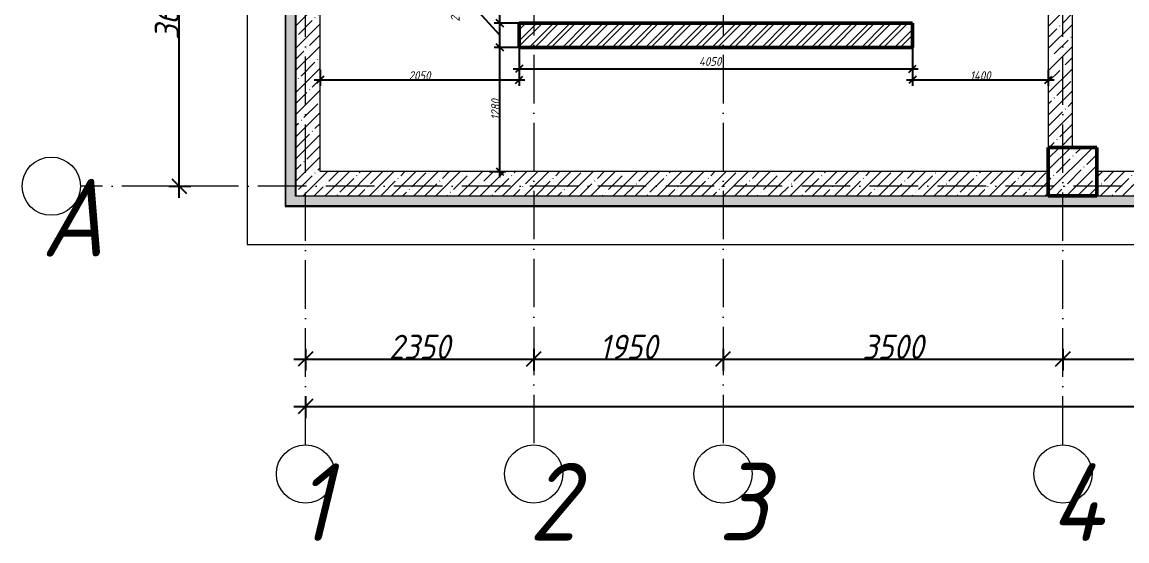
# Model space of a CAD drawing. Header units: millimetres. Extents: x -12989 to 629078, y -109036 to 555275.
# Drawn here: x 508370 to 519748, y 422656 to 427999 of the extents above; entities that cross this region are included whole.
import ezdxf

# ---------------------------------------------------------------- set-up
doc = ezdxf.new("R2010")
doc.units = ezdxf.units.MM
doc.linetypes.add('50_200_ШТРИХ_1Т_ш5_п1_п1_', pattern=[700, 500, -100, 0, -100])
for name, color, linetype, lineweight in [('A-____-____-DIMS', 7, 'Continuous', 9), ('A-FLOR-____-OTLN', 7, 'Continuous', 9), ('A-WALL-____-MCUT', 7, 'Continuous', 13), ('A-WALL-____-MCUT-1', 7, 'Continuous', 9), ('A-WALL-____-MCUT-2', 7, 'Continuous', 50), ('A-WALL-____-MCUT-3', 7, 'Continuous', 9), ('A-WALL-____-PATT-1', 7, 'Continuous', 9), ('S-COLS-____-MCUT', 7, 'Continuous', 50), ('S-COLS-____-OTLN', 7, 'Continuous', 9), ('S-GRID-____-IDEN', 7, 'Continuous', 9), ('S-GRID-____-OTLN-1', 7, '50_200_ШТРИХ_1Т_ш5_п1_п1_', 9)]:
    doc.layers.add(name, color=color, linetype=linetype, lineweight=lineweight)
doc.layers.add('A-WALL-____-PATT-2', color=7, linetype='Continuous', lineweight=9, true_color=0x787878)
doc.styles.add('ISOCPEUR_I', font='isocpeui.ttf', dxfattribs={"width": 0.9, "height": 2.5})
doc.styles.add('ISOCPEUR_I_7', font='isocpeui.ttf', dxfattribs={"width": 0.9, "height": 90})
doc.styles.add('ISOCPEUR_I_9', font='isocpeui.ttf', dxfattribs={"width": 0.9, "height": 250})
doc.dimstyles.new('ISO-1_8_0_9К_СРЕДНИЙ_Кладочные', dxfattribs={"dimscale": 304.8, "dimtxt": 89.638306, "dimasz": 0.246063, "dimexe": 0.19685, "dimexo": 0, "dimgap": 0, "dimtad": 1, "dimdec": 3, "dimrnd": 0.001, "dimdsep": 46, "dimtxsty": 'ISOCPEUR_I_7', "dimblk1": 'OBLIQUE', "dimblk2": 'OBLIQUE', "dimsah": 1, "dimcen": 0.09, "dimdle": 0.19685, "dimazin": 0, "dimtfac": 1, "dimtdec": 4, "dimtix": 1, "dimtmove": 2, "dimatfit": 3, "dimfxl": 1, "dimtvp": 1, "dimtolj": 1, "dimtzin": 0, "dimarcsym": 2})
doc.dimstyles.new('ISO-1_8_0_9К_СРЕДНИЙ_Кладочные_1', dxfattribs={"dimscale": 304.8, "dimtxt": 89.638306, "dimasz": 0.246063, "dimexe": 0.19685, "dimexo": 0, "dimgap": 0, "dimtad": 1, "dimdec": 3, "dimrnd": 0.001, "dimdsep": 46, "dimtxsty": 'ISOCPEUR_I_7', "dimblk1": 'OBLIQUE', "dimblk2": 'OBLIQUE', "dimsah": 1, "dimcen": 0.09, "dimdle": 0.19685, "dimazin": 0, "dimtfac": 1, "dimtdec": 4, "dimtix": 1, "dimtmove": 0, "dimatfit": 3, "dimfxl": 1, "dimtvp": 1, "dimtolj": 1, "dimtzin": 0, "dimarcsym": 2})
doc.dimstyles.new('ISO-1_8_0_9К_СРЕДНИЙ_Кладочные_2', dxfattribs={"dimscale": 304.8, "dimtxt": 89.638306, "dimasz": 0.246063, "dimexe": 0.19685, "dimexo": 0, "dimgap": 0, "dimtad": 1, "dimdec": 3, "dimrnd": 0.001, "dimdsep": 46, "dimtxsty": 'ISOCPEUR_I_7', "dimblk1": 'OBLIQUE', "dimblk2": 'OBLIQUE', "dimsah": 1, "dimcen": 0.09, "dimdle": 0.19685, "dimazin": 0, "dimtfac": 1, "dimtdec": 4, "dimtix": 1, "dimtmove": 1, "dimatfit": 3, "dimfxl": 1, "dimtvp": 1, "dimtolj": 1, "dimtzin": 0, "dimarcsym": 2})
doc.dimstyles.new('ISO-2_5_0_9К_БОЛЬШОЙ_ОСИ', dxfattribs={"dimscale": 304.8, "dimtxt": 248.995294, "dimasz": 0.492126, "dimexe": 0.393701, "dimexo": 0, "dimgap": 0, "dimtad": 1, "dimdec": 0, "dimzin": 0, "dimdsep": 46, "dimtxsty": 'ISOCPEUR_I_9', "dimblk1": 'OBLIQUE', "dimblk2": 'OBLIQUE', "dimsah": 1, "dimcen": 0.09, "dimdle": 0.393701, "dimazin": 0, "dimtfac": 1, "dimtdec": 4, "dimtix": 1, "dimtmove": 0, "dimatfit": 3, "dimfxl": 1, "dimtvp": 1, "dimtolj": 1, "dimtzin": 0, "dimarcsym": 2})
pattern_1 = [(45, (513638.8, 428127.92), (-114.0493, 114.0493), []), (45, (513752.85, 428127.92), (-114.0493, 114.0493), [201.612, -40.322, 3.353, -36.97])]
pattern_2 = [(0, (513638.804, 428127.92), (120.968, 69.841), [80.645, -161.29]), (120, (513638.804, 428127.92), (-120.96808, 69.84086), [80.645, -161.29]), (60, (513638.804, 428127.92), (-8e-05, 139.68186), [0, -161.29, 80.645, 0])]

# ---------------------------------------------------------------- blocks, each defined once
blk = doc.blocks.new('BSC_Колонна _Прямоугольная - 500х500-V92-АР1_Кладочный план подвала в осях 1-64_А-ГГ')
at = {"layer": 'S-COLS-____-OTLN'}
h = blk.add_hatch(dxfattribs=at)
h.set_pattern_fill('FP_104', color=256, style=0, pattern_type=2)
h.set_pattern_definition([(45, (-5550, 1668.96), (-114.0493, 114.0493), []), (45, (-5435.95, 1668.96), (-114.0493, 114.0493), [201.613, -40.323, 3.353, -36.97])])
h.paths.add_polyline_path([(-250, -250), (250, -250), (250, 250), (-250, 250)], flags=0)
at = {"layer": 'S-COLS-____-MCUT'}
for p, q in [((250, 250), (-250, 250)), ((-250, 250), (-250, -250)), ((250, -250), (250, 250)), ((-250, -250), (250, -250))]:
    blk.add_line(p, q, dxfattribs=at)
blk = doc.blocks.new('Ось сетки - Круг_Ø6_00__ISO-2_5_0_9K_-25732049-АР1_Кладочный план подвала в осях 1-64_А-ГГ')
at = {"layer": 'S-GRID-____-IDEN'}
blk.add_circle((0, 0), 3, dxfattribs=at)
blk = doc.blocks.new('_Oblique')
at = {"color": 0, "linetype": 'ByBlock', "lineweight": -2}
blk.add_line((-0.5, -0.5), (0.5, 0.5), dxfattribs=at)
blk = doc.blocks.new('*D6440')
at = {"layer": 'A-____-____-DIMS', "color": 0, "lineweight": -2, "transparency": 16777216}
for p, q in [((509987, 426189), (509987, 430079)), ((509881, 429959), (510107, 429959)), ((509881, 426309), (510107, 426309))]:
    blk.add_line(p, q, dxfattribs=at)
at = {"layer": 'Defpoints', "color": 0, "transparency": 16777216}
for p in [(509881, 429959), (509987, 429959), (509881, 426309)]:
    blk.add_point(p, dxfattribs=at)
at = {"layer": 'A-____-____-DIMS', "color": 0, "lineweight": -2, "transparency": 16777216, "xscale": 150, "yscale": 150, "zscale": 150}
for p, rotation in [((509987, 429959), 90), ((509987, 426309), 270)]:
    blk.add_blockref('_Oblique', p, dxfattribs=dict(at, rotation=rotation))
at = {"layer": 'A-____-____-DIMS', "color": 0, "transparency": 16777216, "insert": (509862, 428134), "char_height": 250, "width": 758.48, "attachment_point": 5, "rotation": 90, "style": 'ISOCPEUR_I_9'}
blk.add_mtext('\\A1;3650', dxfattribs=at)
blk = doc.blocks.new('*D6460')
at = {"layer": 'A-____-____-DIMS', "color": 0, "lineweight": -2, "transparency": 16777216}
for p, q in [((511289, 424635), (511289, 424409)), ((513639, 424635), (513639, 424409)), ((511169, 424529), (513759, 424529))]:
    blk.add_line(p, q, dxfattribs=at)
at = {"layer": 'Defpoints', "color": 0, "transparency": 16777216}
for p in [(511289, 424635), (513639, 424635), (513639, 424529)]:
    blk.add_point(p, dxfattribs=at)
at = {"layer": 'A-____-____-DIMS', "color": 0, "lineweight": -2, "transparency": 16777216, "xscale": 150, "yscale": 150, "zscale": 150, "rotation": 180}
blk.add_blockref('_Oblique', (511289, 424529), dxfattribs=at)
at = {"layer": 'A-____-____-DIMS', "color": 0, "lineweight": -2, "transparency": 16777216, "xscale": 150, "yscale": 150, "zscale": 150}
blk.add_blockref('_Oblique', (513639, 424529), dxfattribs=at)
at = {"layer": 'A-____-____-DIMS', "color": 0, "transparency": 16777216, "insert": (512464, 424654), "char_height": 250, "width": 758.48, "attachment_point": 5, "style": 'ISOCPEUR_I_9'}
blk.add_mtext('\\A1;2350', dxfattribs=at)
blk = doc.blocks.new('*D6461')
at = {"layer": 'A-____-____-DIMS', "color": 0, "lineweight": -2, "transparency": 16777216}
for p, q in [((513639, 424635), (513639, 424409)), ((515589, 424635), (515589, 424409)), ((513519, 424529), (515709, 424529))]:
    blk.add_line(p, q, dxfattribs=at)
at = {"layer": 'Defpoints', "color": 0, "transparency": 16777216}
for p in [(513639, 424635), (515589, 424635), (515589, 424529)]:
    blk.add_point(p, dxfattribs=at)
at = {"layer": 'A-____-____-DIMS', "color": 0, "lineweight": -2, "transparency": 16777216, "xscale": 150, "yscale": 150, "zscale": 150, "rotation": 180}
blk.add_blockref('_Oblique', (513639, 424529), dxfattribs=at)
at = {"layer": 'A-____-____-DIMS', "color": 0, "lineweight": -2, "transparency": 16777216, "xscale": 150, "yscale": 150, "zscale": 150}
blk.add_blockref('_Oblique', (515589, 424529), dxfattribs=at)
at = {"layer": 'A-____-____-DIMS', "color": 0, "transparency": 16777216, "insert": (514614, 424654), "char_height": 250, "width": 701.02, "attachment_point": 5, "style": 'ISOCPEUR_I_9'}
blk.add_mtext('\\A1;1950', dxfattribs=at)
blk = doc.blocks.new('*D6462')
at = {"layer": 'A-____-____-DIMS', "color": 0, "lineweight": -2, "transparency": 16777216}
for p, q in [((515589, 424635), (515589, 424409)), ((519089, 424635), (519089, 424409)), ((515469, 424529), (519209, 424529))]:
    blk.add_line(p, q, dxfattribs=at)
at = {"layer": 'Defpoints', "color": 0, "transparency": 16777216}
for p in [(515589, 424635), (519089, 424635), (519089, 424529)]:
    blk.add_point(p, dxfattribs=at)
at = {"layer": 'A-____-____-DIMS', "color": 0, "lineweight": -2, "transparency": 16777216, "xscale": 150, "yscale": 150, "zscale": 150, "rotation": 180}
blk.add_blockref('_Oblique', (515589, 424529), dxfattribs=at)
at = {"layer": 'A-____-____-DIMS', "color": 0, "lineweight": -2, "transparency": 16777216, "xscale": 150, "yscale": 150, "zscale": 150}
blk.add_blockref('_Oblique', (519089, 424529), dxfattribs=at)
at = {"layer": 'A-____-____-DIMS', "color": 0, "transparency": 16777216, "insert": (517339, 424654), "char_height": 250, "width": 758.48, "attachment_point": 5, "style": 'ISOCPEUR_I_9'}
blk.add_mtext('\\A1;3500', dxfattribs=at)
blk = doc.blocks.new('*D6463')
at = {"layer": 'A-____-____-DIMS', "color": 0, "lineweight": -2, "transparency": 16777216}
for p, q in [((519089, 424635), (519089, 424409)), ((523489, 424635), (523489, 424409)), ((518969, 424529), (523609, 424529))]:
    blk.add_line(p, q, dxfattribs=at)
at = {"layer": 'Defpoints', "color": 0, "transparency": 16777216}
for p in [(519089, 424635), (523489, 424635), (523489, 424529)]:
    blk.add_point(p, dxfattribs=at)
at = {"layer": 'A-____-____-DIMS', "color": 0, "lineweight": -2, "transparency": 16777216, "xscale": 150, "yscale": 150, "zscale": 150, "rotation": 180}
blk.add_blockref('_Oblique', (519089, 424529), dxfattribs=at)
at = {"layer": 'A-____-____-DIMS', "color": 0, "lineweight": -2, "transparency": 16777216, "xscale": 150, "yscale": 150, "zscale": 150}
blk.add_blockref('_Oblique', (523489, 424529), dxfattribs=at)
at = {"layer": 'A-____-____-DIMS', "color": 0, "transparency": 16777216, "insert": (521289, 424654), "char_height": 250, "width": 804.45, "attachment_point": 5, "style": 'ISOCPEUR_I_9'}
blk.add_mtext('\\A1;4400', dxfattribs=at)
blk = doc.blocks.new('*D6491')
at = {"layer": 'A-____-____-DIMS', "color": 0, "lineweight": -2, "transparency": 16777216}
for p, q in [((511289, 424147), (511289, 423921)), ((614789, 424147), (614789, 423921)), ((511169, 424041), (614909, 424041))]:
    blk.add_line(p, q, dxfattribs=at)
at = {"layer": 'Defpoints', "color": 0, "transparency": 16777216}
for p in [(511289, 424147), (614789, 424147), (614789, 424041)]:
    blk.add_point(p, dxfattribs=at)
at = {"layer": 'A-____-____-DIMS', "color": 0, "lineweight": -2, "transparency": 16777216, "xscale": 150, "yscale": 150, "zscale": 150, "rotation": 180}
blk.add_blockref('_Oblique', (511289, 424041), dxfattribs=at)
at = {"layer": 'A-____-____-DIMS', "color": 0, "lineweight": -2, "transparency": 16777216, "xscale": 150, "yscale": 150, "zscale": 150}
blk.add_blockref('_Oblique', (614789, 424041), dxfattribs=at)
at = {"layer": 'A-____-____-DIMS', "color": 0, "transparency": 16777216, "insert": (563039, 424166), "char_height": 250, "width": 1080.26, "attachment_point": 5, "style": 'ISOCPEUR_I_9'}
blk.add_mtext('\\A1;103500', dxfattribs=at)
blk = doc.blocks.new('*D6422')
at = {"layer": 'A-____-____-DIMS', "color": 0, "lineweight": -2, "transparency": 16777216}
for p, q in [((513489, 427739), (513489, 427343)), ((511439, 427509), (511439, 427343)), ((511379, 427403), (513549, 427403))]:
    blk.add_line(p, q, dxfattribs=at)
at = {"layer": 'Defpoints', "color": 0, "transparency": 16777216}
for p in [(513489, 427739), (511439, 427509), (513489, 427403)]:
    blk.add_point(p, dxfattribs=at)
at = {"layer": 'A-____-____-DIMS', "color": 0, "lineweight": -2, "transparency": 16777216, "xscale": 75, "yscale": 75, "zscale": 75, "rotation": 180}
blk.add_blockref('_Oblique', (511439, 427403), dxfattribs=at)
at = {"layer": 'A-____-____-DIMS', "color": 0, "lineweight": -2, "transparency": 16777216, "xscale": 75, "yscale": 75, "zscale": 75}
blk.add_blockref('_Oblique', (513489, 427403), dxfattribs=at)
at = {"layer": 'A-____-____-DIMS', "color": 0, "transparency": 16777216, "insert": (512464, 427448), "char_height": 90, "width": 546.1, "attachment_point": 5, "style": 'ISOCPEUR_I_7'}
blk.add_mtext('\\A1;2050', dxfattribs=at)
blk = doc.blocks.new('*D6423')
at = {"layer": 'A-____-____-DIMS', "color": 0, "lineweight": -2, "transparency": 16777216}
for p, q in [((513489, 427739), (513489, 427458)), ((517539, 427739), (517539, 427458)), ((513429, 427518), (517599, 427518))]:
    blk.add_line(p, q, dxfattribs=at)
at = {"layer": 'Defpoints', "color": 0, "transparency": 16777216}
for p in [(513489, 427739), (517539, 427739), (517539, 427518)]:
    blk.add_point(p, dxfattribs=at)
at = {"layer": 'A-____-____-DIMS', "color": 0, "lineweight": -2, "transparency": 16777216, "xscale": 75, "yscale": 75, "zscale": 75, "rotation": 180}
blk.add_blockref('_Oblique', (513489, 427518), dxfattribs=at)
at = {"layer": 'A-____-____-DIMS', "color": 0, "lineweight": -2, "transparency": 16777216, "xscale": 75, "yscale": 75, "zscale": 75}
blk.add_blockref('_Oblique', (517539, 427518), dxfattribs=at)
at = {"layer": 'A-____-____-DIMS', "color": 0, "transparency": 16777216, "insert": (515341, 427638), "char_height": 90, "width": 562.65, "attachment_point": 1, "line_spacing_factor": 1.149209, "style": 'ISOCPEUR_I_7'}
blk.add_mtext('\\A1;4050', dxfattribs=at)
blk = doc.blocks.new('*D6424')
at = {"layer": 'A-____-____-DIMS', "color": 0, "lineweight": -2, "transparency": 16777216}
for p, q in [((517539, 427739), (517539, 427343)), ((518939, 427509), (518939, 427343)), ((517479, 427403), (518999, 427403))]:
    blk.add_line(p, q, dxfattribs=at)
at = {"layer": 'Defpoints', "color": 0, "transparency": 16777216}
for p in [(517539, 427739), (518939, 427509), (518939, 427403)]:
    blk.add_point(p, dxfattribs=at)
at = {"layer": 'A-____-____-DIMS', "color": 0, "lineweight": -2, "transparency": 16777216, "xscale": 75, "yscale": 75, "zscale": 75, "rotation": 180}
blk.add_blockref('_Oblique', (517539, 427403), dxfattribs=at)
at = {"layer": 'A-____-____-DIMS', "color": 0, "lineweight": -2, "transparency": 16777216, "xscale": 75, "yscale": 75, "zscale": 75}
blk.add_blockref('_Oblique', (518939, 427403), dxfattribs=at)
at = {"layer": 'A-____-____-DIMS', "color": 0, "transparency": 16777216, "insert": (518239, 427448), "char_height": 90, "width": 521.28, "attachment_point": 5, "style": 'ISOCPEUR_I_7'}
blk.add_mtext('\\A1;1400', dxfattribs=at)
blk = doc.blocks.new('*D6425')
at = {"layer": 'A-____-____-DIMS', "color": 0, "lineweight": -2, "transparency": 16777216}
for p, q in [((513489, 427739), (513231, 427739)), ((513291, 426399), (513291, 427799)), ((513185, 426459), (513351, 426459))]:
    blk.add_line(p, q, dxfattribs=at)
at = {"layer": 'Defpoints', "color": 0, "transparency": 16777216}
for p in [(513291, 427739), (513489, 427739), (513185, 426459)]:
    blk.add_point(p, dxfattribs=at)
at = {"layer": 'A-____-____-DIMS', "color": 0, "lineweight": -2, "transparency": 16777216, "xscale": 75, "yscale": 75, "zscale": 75}
for p, rotation in [((513291, 427739), 90), ((513291, 426459), 270)]:
    blk.add_blockref('_Oblique', p, dxfattribs=dict(at, rotation=rotation))
at = {"layer": 'A-____-____-DIMS', "color": 0, "transparency": 16777216, "insert": (513246, 427099), "char_height": 90, "width": 504.73, "attachment_point": 5, "rotation": 90, "style": 'ISOCPEUR_I_7'}
blk.add_mtext('\\A1;1280', dxfattribs=at)
blk = doc.blocks.new('*D6426')
at = {"layer": 'A-____-____-DIMS', "color": 0, "lineweight": -2, "transparency": 16777216}
for p, q in [((512845, 428354), (512673, 428354)), ((513291, 427864), (512845, 428354)), ((513291, 427679), (513291, 428049)), ((513489, 427989), (513231, 427989)), ((513489, 427739), (513231, 427739))]:
    blk.add_line(p, q, dxfattribs=at)
at = {"layer": 'Defpoints', "color": 0, "transparency": 16777216}
for p in [(513291, 427989), (513489, 427989), (513489, 427739)]:
    blk.add_point(p, dxfattribs=at)
at = {"layer": 'A-____-____-DIMS', "color": 0, "lineweight": -2, "transparency": 16777216, "xscale": 75, "yscale": 75, "zscale": 75}
for p, rotation in [((513291, 427989), 90), ((513291, 427739), 270)]:
    blk.add_blockref('_Oblique', p, dxfattribs=dict(at, rotation=rotation))
at = {"layer": 'A-____-____-DIMS', "color": 0, "transparency": 16777216, "insert": (512785, 428005), "char_height": 90, "width": 409.58, "attachment_point": 1, "rotation": 90, "line_spacing_factor": 1.149209, "style": 'ISOCPEUR_I_7'}
blk.add_mtext('\\A1;250', dxfattribs=at)
blk = doc.blocks.new('*D6427')
at = {"layer": 'A-____-____-DIMS', "color": 0, "lineweight": -2, "transparency": 16777216}
for p, q in [((513291, 427929), (513291, 429919)), ((514179, 429859), (513231, 429859)), ((513489, 427989), (513231, 427989))]:
    blk.add_line(p, q, dxfattribs=at)
at = {"layer": 'Defpoints', "color": 0, "transparency": 16777216}
for p in [(513291, 429859), (514179, 429859), (513489, 427989)]:
    blk.add_point(p, dxfattribs=at)
at = {"layer": 'A-____-____-DIMS', "color": 0, "lineweight": -2, "transparency": 16777216, "xscale": 75, "yscale": 75, "zscale": 75}
for p, rotation in [((513291, 429859), 90), ((513291, 427989), 270)]:
    blk.add_blockref('_Oblique', p, dxfattribs=dict(at, rotation=rotation))
at = {"layer": 'A-____-____-DIMS', "color": 0, "transparency": 16777216, "insert": (513245, 428924), "char_height": 90, "width": 504.73, "attachment_point": 5, "rotation": 90, "style": 'ISOCPEUR_I_7'}
blk.add_mtext('\\A1;1870', dxfattribs=at)

msp = doc.modelspace()

# ---------------------------------------------------------------- hatches: boundary and pattern name
at = {"layer": 'A-WALL-____-PATT-1'}
h = msp.add_hatch(dxfattribs=at)
h.set_pattern_fill('FP_91', color=256, style=0, pattern_type=2)
h.set_pattern_definition(pattern_2)
h.paths.add_polyline_path([(511186.8036, 426106.9591), (511186.8036, 475860.9591), (511086.8036, 475860.9591), (511086.8036, 426106.9591)], flags=0)
h = msp.add_hatch(dxfattribs=at)
h.set_pattern_fill('FP_1', color=256, style=0, pattern_type=2)
h.set_pattern_definition(pattern_1)
h.paths.add_polyline_path([(511438.8036, 426208.9591), (511438.8036, 433958.9591), (511188.8036, 433958.9591), (511188.8036, 426208.9591)], flags=0)
h = msp.add_hatch(dxfattribs=at)
h.set_pattern_fill('FP_1', color=256, style=0, pattern_type=2)
h.set_pattern_definition(pattern_1)
h.paths.add_polyline_path([(519188.8036, 426708.9591), (519188.8036, 429858.9591), (518938.8036, 429858.9591), (518938.8036, 426708.9591)], flags=0)
h = msp.add_hatch(dxfattribs=at)
h.set_pattern_fill('FP_1', color=256, style=0, pattern_type=2)
h.set_pattern_definition(pattern_1)
h.paths.add_polyline_path([(518938.8036, 426208.9591), (518938.8036, 426458.9591), (511438.8036, 426458.9591), (511438.8036, 426208.9591), (513623.4357, 426208.9591)], flags=0)
h = msp.add_hatch(dxfattribs=at)
h.set_pattern_fill('FP_1', color=256, style=0, pattern_type=2)
h.set_pattern_definition(pattern_1)
h.paths.add_polyline_path([(524038.8036, 426208.9591), (524038.8036, 426458.9591), (519438.8036, 426458.9591), (519438.8036, 426208.9591), (520693.4486, 426208.9591)], flags=0)
h = msp.add_hatch(dxfattribs=at)
h.set_pattern_fill('FP_91', color=256, style=0, pattern_type=2)
h.set_pattern_definition(pattern_2)
h.paths.add_polyline_path([(614990.8036, 426106.9591), (614990.8036, 426206.9591), (511186.8036, 426206.9591), (511186.8036, 426106.9591), (612603.6164, 426106.9591)], flags=0)
at = {"layer": 'A-WALL-____-PATT-2'}
h = msp.add_hatch(dxfattribs=at)
h.set_pattern_fill('FP_5', color=256, style=0, pattern_type=2)
h.set_pattern_definition([(45, (513638.8, 428127.92), (-85.5366, 85.5366), []), (45, (513695.83, 428127.92), (-85.5366, 85.5366), [])])
h.paths.add_polyline_path([(517538.8036, 427738.9591), (517538.8036, 427988.9591), (513488.8036, 427988.9591), (513488.8036, 427738.9591), (513623.4357, 427738.9591)], flags=0)

# ---------------------------------------------------------------- linework, layer by layer
at = {"layer": 'A-FLOR-____-OTLN'}
for p, q in [((510688.8036, 428578.4833), (510688.8036, 425708.9591)), ((510688.8036, 425708.9591), (551938.8036, 425708.9591))]:
    msp.add_line(p, q, dxfattribs=at)
at = {"layer": 'A-WALL-____-MCUT'}
for p, q in [((511078.8036, 475968.9591), (511078.8036, 426098.9591)), ((511086.8036, 426106.9591), (511086.8036, 475960.9591)), ((511078.8036, 426098.9591), (614998.8036, 426098.9591)), ((614990.8036, 426106.9591), (511086.8036, 426106.9591))]:
    msp.add_line(p, q, dxfattribs=at)
at = {"layer": 'A-WALL-____-MCUT-1'}
for p, q in [((511188.8036, 433958.9591), (511188.8036, 426208.9591)), ((511438.8036, 426458.9591), (511438.8036, 433958.9591)), ((519188.8036, 426708.9591), (519188.8036, 433708.9591)), ((518938.8036, 429858.9591), (518938.8036, 426708.9591)), ((518938.8036, 426458.9591), (511438.8036, 426458.9591)), ((524038.8036, 426458.9591), (519438.8036, 426458.9591)), ((511188.8036, 426208.9591), (518938.8036, 426208.9591)), ((519438.8036, 426208.9591), (524038.8036, 426208.9591))]:
    msp.add_line(p, q, dxfattribs=at)
at = {"layer": 'A-WALL-____-MCUT-2'}
for p, q in [((517538.8036, 427988.9591), (513488.8036, 427988.9591)), ((513488.8036, 427988.9591), (513488.8036, 427738.9591)), ((517538.8036, 427738.9591), (517538.8036, 427988.9591)), ((513488.8036, 427738.9591), (517538.8036, 427738.9591))]:
    msp.add_line(p, q, dxfattribs=at)
at = {"layer": 'A-WALL-____-MCUT-3'}
for p, q in [((511186.8036, 426206.9591), (511186.8036, 475860.9591)), ((614890.8036, 426206.9591), (511186.8036, 426206.9591))]:
    msp.add_line(p, q, dxfattribs=at)
at = {"layer": 'S-GRID-____-OTLN-1'}
for p, q in [((511288.8036, 423645.3108), (511288.8036, 478008.8768)), ((519088.8036, 423645.3108), (519088.8036, 478008.8768)), ((513638.8036, 434662.9331), (513638.8036, 423645.3108)), ((515588.8036, 434662.9331), (515588.8036, 423645.3108)), ((617713.2102, 426308.9591), (508970.0334, 426308.9591))]:
    msp.add_line(p, q, dxfattribs=at)

# ---------------------------------------------------------------- block references
at = {"layer": 'S-COLS-____-OTLN'}
msp.add_blockref('BSC_Колонна _Прямоугольная - 500х500-V92-АР1_Кладочный план подвала в осях 1-64_А-ГГ', (519188.8036, 426458.9591), dxfattribs=at)
at = {"layer": 'S-GRID-____-IDEN', "xscale": 99.99999999999993, "yscale": 99.99999999999993, "zscale": 99.99999999999993}
for p, rotation in [((508670.0334, 426308.9591), 89.99999999999982), ((513638.8036, 423345.3108), 180), ((515588.8036, 423345.3108), 180)]:
    msp.add_blockref('Ось сетки - Круг_Ø6_00__ISO-2_5_0_9K_-25732049-АР1_Кладочный план подвала в осях 1-64_А-ГГ', p, dxfattribs=dict(at, rotation=rotation))
for p in [(511288.8036, 423345.3108), (519088.8036, 423345.3108)]:
    msp.add_blockref('Ось сетки - Круг_Ø6_00__ISO-2_5_0_9K_-25732049-АР1_Кладочный план подвала в осях 1-64_А-ГГ', p, dxfattribs=at)

# ---------------------------------------------------------------- texts
at = {"layer": 'S-GRID-____-IDEN', "char_height": 800, "attachment_point": 1, "style": 'ISOCPEUR_I'}
for s, insert, width in [('\\fISOCPEUR|b0|i1|c204|p34|;\\W.9;А', (508565.5129, 426385.035), 252.531562), ('\\fISOCPEUR|b0|i1|c204|p34|;\\W.9;1', (511190.9752, 423454.0855), 144.30375), ('\\fISOCPEUR|b0|i1|c204|p34|;\\W.9;2', (513587.6819, 423459.2445), 202.02525), ('\\fISOCPEUR|b0|i1|c204|p34|;\\W.9;3', (515537.6819, 423459.2445), 202.02525), ('\\fISOCPEUR|b0|i1|c204|p34|;\\W.9;4', (518958.1252, 423454.0855), 223.670812)]:
    msp.add_mtext(s, dxfattribs=dict(at, insert=insert, width=width))

# ---------------------------------------------------------------- dimensions: what is measured, and where the dimension line sits
at = {"layer": 'A-____-____-DIMS'}
for base, p1, p2, dimstyle, override, picture, middle in [((509987.408, 429958.9591), (509881.342, 426308.9591), (509881.342, 429958.9591), 'ISO-2_5_0_9К_БОЛЬШОЙ_ОСИ', {"dimtxt": 400, "dimpost": '<>', "dimfxl": 3650}, '*D6440', (509862.408, 428133.9591)), ((513290.6211, 429858.9591), (513488.8036, 427988.9591), (514178.8036, 429858.9591), 'ISO-1_8_0_9К_СРЕДНИЙ_Кладочные', {"dimtxt": 400, "dimpost": '<>', "dimfxl": 1993.238571}, '*D6427', (513245.0416, 428923.9591)), ((513290.6211, 427738.9591), (513184.5551, 426458.9591), (513488.8036, 427738.9591), 'ISO-1_8_0_9К_СРЕДНИЙ_Кладочные', {"dimtxt": 400, "dimpost": '<>', "dimfxl": 1315.66223}, '*D6425', (513245.6211, 427098.9591))]:
    dim = msp.add_linear_dim(base=base, p1=p1, p2=p2, angle=90, dimstyle=dimstyle, override=override, dxfattribs=at)
    dim.commit()
    dim.dimension.update_dxf_attribs({"geometry": picture, "text_midpoint": middle})
dim = msp.add_linear_dim(base=(513290.6211, 427988.9591), p1=(513488.8036, 427738.9591), p2=(513488.8036, 427988.9591), angle=90, dimstyle='ISO-1_8_0_9К_СРЕДНИЙ_Кладочные_2', override={"dimtxt": 400, "dimpost": '<>', "dimfxl": 250}, dxfattribs=at)
dim.commit()
dim.dimension.update_dxf_attribs({"geometry": '*D6426', "text_midpoint": (512844.689, 428354.3582), "dimtype": 160, "text_rotation": 90})
for base, p1, p2, dimstyle, override, picture, middle in [((513488.8036, 427402.6396), (511438.8036, 427508.7056), (513488.8036, 427738.9591), 'ISO-1_8_0_9К_СРЕДНИЙ_Кладочные', {"dimtxt": 400, "dimpost": '<>', "dimfxl": 2062.890372}, '*D6422', (512463.8036, 427447.6396)), ((518938.8036, 427402.6396), (517538.8036, 427738.9591), (518938.8036, 427508.7056), 'ISO-1_8_0_9К_СРЕДНИЙ_Кладочные', {"dimtxt": 400, "dimpost": '<>', "dimfxl": 1418.808192}, '*D6424', (518238.8036, 427447.6396)), ((513638.8036, 424529.3942), (511288.8036, 424635.4602), (513638.8036, 424635.4602), 'ISO-2_5_0_9К_БОЛЬШОЙ_ОСИ', {"dimtxt": 400, "dimpost": '<>', "dimfxl": 2350}, '*D6460', (512463.8036, 424654.3942)), ((515588.8036, 424529.3942), (513638.8036, 424635.4602), (515588.8036, 424635.4602), 'ISO-2_5_0_9К_БОЛЬШОЙ_ОСИ', {"dimtxt": 400, "dimpost": '<>', "dimfxl": 1950}, '*D6461', (514613.8036, 424654.3942)), ((519088.8036, 424529.3942), (515588.8036, 424635.4602), (519088.8036, 424635.4602), 'ISO-2_5_0_9К_БОЛЬШОЙ_ОСИ', {"dimtxt": 400, "dimpost": '<>', "dimfxl": 3500}, '*D6462', (517338.8036, 424654.3942)), ((523488.8036, 424529.3942), (519088.8036, 424635.4602), (523488.8036, 424635.4602), 'ISO-2_5_0_9К_БОЛЬШОЙ_ОСИ', {"dimtxt": 400, "dimpost": '<>', "dimfxl": 4400}, '*D6463', (521288.8036, 424654.3942)), ((614788.8036, 424041.1871), (511288.8036, 424147.2531), (614788.8036, 424147.2531), 'ISO-2_5_0_9К_БОЛЬШОЙ_ОСИ', {"dimtxt": 400, "dimpost": '<>', "dimfxl": 103500}, '*D6491', (563038.8036, 424166.1871))]:
    dim = msp.add_linear_dim(base=base, p1=p1, p2=p2, dimstyle=dimstyle, override=override, dxfattribs=at)
    dim.commit()
    dim.dimension.update_dxf_attribs({"geometry": picture, "text_midpoint": middle})
dim = msp.add_linear_dim(base=(517538.8036, 427517.8016), p1=(513488.8036, 427738.9591), p2=(517538.8036, 427738.9591), dimstyle='ISO-1_8_0_9К_СРЕДНИЙ_Кладочные_1', override={"dimtxt": 400, "dimpost": '<>', "dimfxl": 4050}, dxfattribs=at)
dim.commit()
dim.dimension.update_dxf_attribs({"geometry": '*D6423', "text_midpoint": (515622.2811, 427517.8016), "dimtype": 160})

doc.saveas('drawing.dxf')
